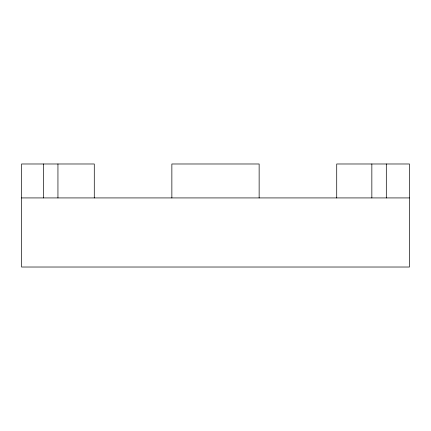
<?xml version="1.0" encoding="UTF-8"?>
<svg xmlns="http://www.w3.org/2000/svg" width="431" height="431" viewBox="0 0 431 431"><rect width="100%" height="100%" fill="white"/><g stroke="black" fill="none" stroke-linecap="round" stroke-linejoin="round"><path stroke-width="0.65" d="M21.55 197.926L409.45 197.926M386.311 163.985L386.311 197.926M371.845 163.985L371.845 197.926M336.719 197.926L336.719 163.985L409.45 163.985L409.45 267.021L21.55 267.021L21.55 163.985L94.281 163.985L94.281 197.926M259.139 197.926L259.139 163.985L171.861 163.985L171.861 197.926M57.943 163.985L57.943 197.926M43.342 163.985L43.342 197.926"/></g></svg>
